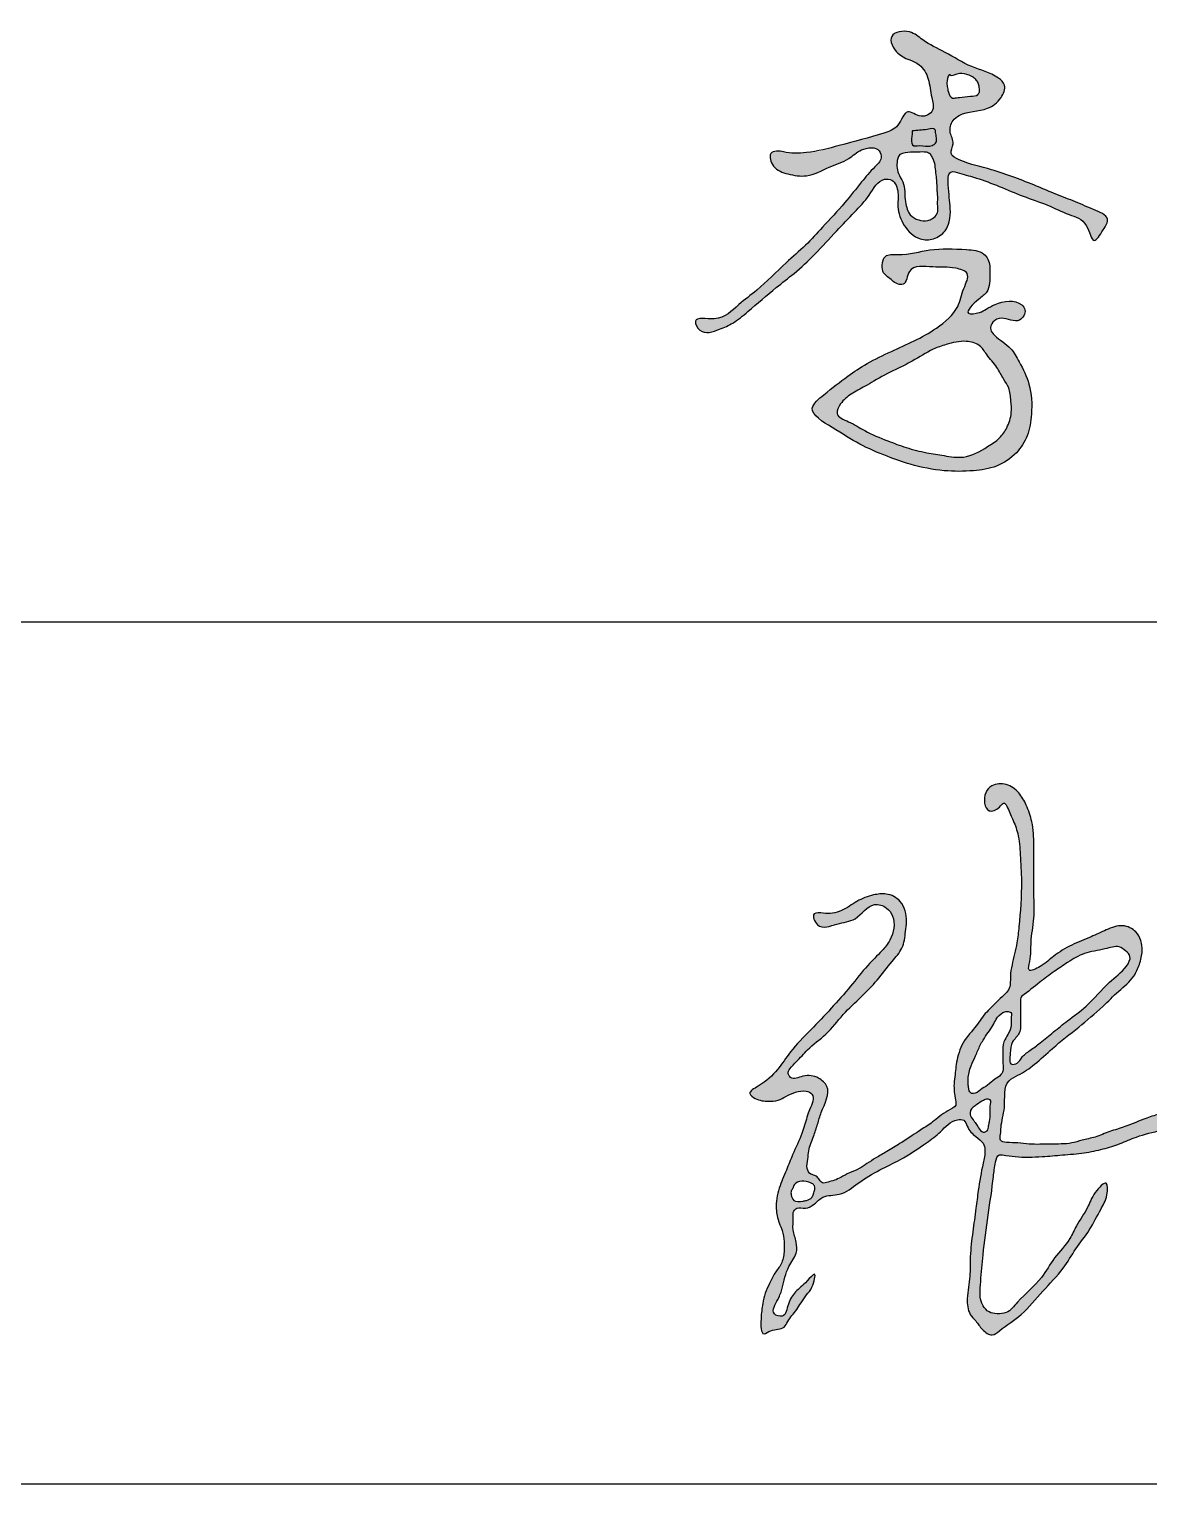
# Model space of a CAD drawing. Extents: x 30064 to 135164, y 17999 to 492668.
# Drawn here: x 130998 to 132297, y 335946 to 337633 of the extents above; entities that cross this region are included whole.
import ezdxf

# ---------------------------------------------------------------- set-up
doc = ezdxf.new("R2010")
doc.units = 0
doc.header["$LTSCALE"] = 1000
doc.header["$MEASUREMENT"] = 0
doc.layers.add('文字和字符', color=7, linetype='Continuous')

msp = doc.modelspace()

# ---------------------------------------------------------------- hatches: boundary and pattern name
at = {"layer": '文字和字符'}
h = msp.add_hatch(color=6, dxfattribs=at)
edge = h.paths.add_edge_path()
edge.add_spline(control_points=[(131873.2, 337491), (131873.5, 337491), (131910.1, 337487.7), (131940.3, 337500.2), (131978.7, 337508.9), (132008.1, 337518.5), (132014.9, 337544.2), (132032.2, 337528), (132050, 337538.2), (132043.7, 337556.8), (132043.2, 337574.5), (132030.7, 337597.2), (132006.4, 337598.6), (131991.7, 337628.7), (132020.8, 337633.3), (132037.3, 337617.5), (132062.8, 337606.3), (132090.5, 337588), (132116.4, 337582.6), (132132.9, 337567.8), (132125.6, 337551.1), (132107.2, 337536.7), (132083.7, 337539), (132068.2, 337526.7), (132065, 337513.2), (132072.7, 337501.5), (132064.6, 337487.8), (132087.5, 337476.4), (132110.9, 337472.2), (132141.3, 337461.3), (132165.2, 337452.2), (132187.3, 337442.5), (132210.3, 337433.9), (132229.2, 337425.4), (132254.1, 337415.6), (132243.8, 337400.2), (132231.9, 337379.6), (132226.3, 337411.7), (132203.1, 337417.9), (132179, 337430.2), (132151.1, 337439), (132124.5, 337450.8), (132099.2, 337460.2), (132082.1, 337465), (132064, 337470.4), (132064.1, 337445.9), (132067.4, 337429.8), (132067, 337410.7), (132060.8, 337397.4), (132048.1, 337388.6), (132028.3, 337388.6), (132011.9, 337404.2), (132004.7, 337425.2), (132007.6, 337443), (132002.6, 337458.8), (131983.8, 337460.5), (131973.3, 337439), (131954.9, 337420.3), (131933.1, 337397.6), (131911.2, 337372.8), (131887.5, 337350.9), (131860.4, 337330.2), (131837.6, 337310.4), (131816.2, 337292.2), (131798.1, 337284.6), (131778.1, 337277.1), (131766, 337300.9), (131801.7, 337292.9), (131819.1, 337313.1), (131848.3, 337333.8), (131871.8, 337359.3), (131899, 337381.7), (131920.7, 337406.1), (131943.2, 337429.7), (131962.4, 337454.3), (131976.1, 337470.9), (131988.2, 337481.8), (131984.3, 337497.8), (131962.6, 337495.2), (131948.3, 337480.6), (131924.9, 337473.6), (131902.7, 337460.7), (131878.8, 337464.6), (131862.3, 337470.2), (131851.9, 337492.8), (131873.1, 337491.1), (131873.2, 337491)], knot_values=[0, 0, 0, 0, 37.200114, 91.320491, 165.552277, 191.794321, 218.377312, 240.981666, 262.088012, 282.142005, 312.686531, 339.649791, 378.667629, 407.600467, 437.073636, 462.079158, 503.038538, 551.641933, 598.38254, 613.574993, 634.379376, 661.836336, 708.993627, 722.171326, 741.234276, 760.297225, 776.271776, 792.569008, 846.885535, 886.364067, 923.879172, 953.564578, 987.654437, 1022.983531, 1050.737693, 1069.313673, 1091.638002, 1119.125063, 1152.028231, 1189.926643, 1231.5094, 1273.175743, 1312.041059, 1340.553805, 1354.652933, 1375.412602, 1414.027671, 1435.47698, 1451.393633, 1473.994605, 1495.440379, 1528.930707, 1560.560192, 1583.420751, 1605.787661, 1617.314314, 1652.832859, 1689.166989, 1730.614602, 1782.406199, 1827.708188, 1864.317555, 1924.161807, 1954.751664, 1978.414961, 2009.901325, 2025.877661, 2056.206106, 2101.924511, 2138.940455, 2203.653812, 2245.874288, 2285.588792, 2339.12041, 2381.889891, 2414.291903, 2431.736174, 2443.518671, 2472.148613, 2496.841057, 2531.490224, 2570.411868, 2600.571575, 2626.813618, 2647.271258, 2667.490218, 2667.490218, 2667.490218, 2667.490218], degree=3, periodic=0)
edge = h.paths.add_edge_path(flags=16)
edge.add_spline(control_points=[(132008.4, 337487.8), (132008.5, 337487.9), (132020.5, 337491.1), (132029.4, 337490.1), (132037.6, 337491.3), (132044.2, 337488.7), (132046.3, 337483.9), (132049.1, 337478.5), (132049.6, 337470.8), (132050.8, 337462.5), (132051.5, 337454.3), (132051.4, 337447.4), (132052.7, 337439.3), (132051.8, 337431.9), (132052.7, 337424.4), (132051.8, 337418), (132046.7, 337413.6), (132039.3, 337410.4), (132029.9, 337411.6), (132020.4, 337416), (132016.7, 337424.7), (132014.2, 337433.8), (132014.3, 337444.6), (132012.7, 337456.3), (132006.3, 337464.8), (132004.5, 337474.2), (132005.4, 337481.3), (132006.3, 337485.4), (132008.3, 337487.8), (132008.4, 337487.8)], knot_values=[0, 0, 0, 0, 17.404746, 29.387846, 42.985867, 50.266335, 56.954161, 63.801774, 75.581128, 88.455483, 98.941086, 109.792245, 116.806441, 133.072793, 140.441564, 148.341049, 158.751059, 166.832285, 181.387675, 196.945751, 207.369773, 219.600317, 236.294444, 252.093415, 267.338386, 279.187562, 291.635416, 295.082405, 299.162326, 299.162326, 299.162326, 299.162326], degree=3, periodic=0)
edge = h.paths.add_edge_path(flags=16)
edge.add_spline(control_points=[(132066.5, 337580.1), (132066.6, 337580), (132077.3, 337581.9), (132084, 337581.7), (132091.5, 337579), (132095.7, 337575.7), (132099.1, 337571.9), (132100.2, 337566.8), (132101.4, 337561.8), (132098.4, 337555.5), (132088.4, 337555.7), (132080.6, 337554.3), (132073.8, 337553.7), (132067.9, 337552.1), (132064.1, 337559.7), (132063.7, 337566.8), (132061.7, 337572.9), (132066.5, 337580.1), (132066.5, 337580.1)], knot_values=[0, 0, 0, 0, 11.032394, 27.080246, 35.7167, 42.398017, 49.241922, 56.254438, 64.042896, 70.017142, 82.400073, 100.141744, 104.717416, 111.155207, 123.02071, 132.051492, 141.212423, 151.788927, 151.788927, 151.788927, 151.788927], degree=3, periodic=0)
h = msp.add_hatch(color=6, dxfattribs=at)
edge = h.paths.add_edge_path()
edge.add_spline(control_points=[(131999.4, 337341.7), (131999.5, 337341.6), (132018, 337330.8), (132015.9, 337362.1), (132048.8, 337355.8), (132067.4, 337358.1), (132091.7, 337351.2), (132080.4, 337330.3), (132076.8, 337307), (132044.5, 337279.6), (132006.8, 337263.4), (131971.4, 337246.9), (131945, 337229.1), (131925.6, 337213.6), (131897.1, 337190.4), (131934.5, 337168.8), (131959.8, 337152), (131991.7, 337138.2), (132023.9, 337126.8), (132057.7, 337120), (132091.5, 337120.2), (132121.2, 337124.6), (132143.7, 337139.7), (132157.9, 337161.8), (132162.3, 337189.7), (132160.8, 337220), (132148.5, 337244.4), (132136.9, 337265.8), (132121.8, 337273.5), (132112.2, 337284.7), (132115.6, 337295), (132129.6, 337300.9), (132145.9, 337289.4), (132156, 337306), (132144.7, 337320.8), (132123.9, 337317.3), (132109.1, 337309), (132100.4, 337303.6), (132079.7, 337300.9), (132098.6, 337319.9), (132112.7, 337328.9), (132112.9, 337348.7), (132112.9, 337364.2), (132103.1, 337376.5), (132077.7, 337378.2), (132044.1, 337379.8), (132015.6, 337369.9), (131990.4, 337373.3), (131987.5, 337359.8), (131987.7, 337349.4), (131999.3, 337341.7), (131999.4, 337341.7)], knot_values=[0, 0, 0, 0, 18.772704, 41.477809, 80.044627, 116.802218, 137.16377, 161.475231, 192.122008, 241.084265, 322.841358, 366.476474, 403.599349, 452.266279, 480.822437, 525.281218, 577.345985, 625.678179, 664.966098, 720.530015, 767.556127, 805.470545, 843.947055, 876.303707, 911.805465, 960.132454, 999.3713, 1024.963912, 1058.777917, 1069.239579, 1081.911788, 1097.237565, 1126.410668, 1144.842947, 1154.50106, 1197.467328, 1213.824352, 1225.506518, 1243.541639, 1270.934025, 1289.010321, 1319.830534, 1342.259698, 1352.785688, 1381.704372, 1440.604971, 1492.626113, 1513.017666, 1528.122336, 1540.553544, 1559.179396, 1559.179396, 1559.179396, 1559.179396], degree=3, periodic=0)
edge = h.paths.add_edge_path(flags=16)
edge.add_spline(control_points=[(131978, 337224.9), (131978.3, 337225), (132004, 337239.3), (132024.1, 337248), (132043.1, 337261.2), (132064.3, 337268.4), (132082.5, 337272.8), (132101.2, 337268.4), (132109.8, 337253.9), (132120.9, 337242.4), (132127.7, 337228.3), (132136.1, 337216.6), (132137.1, 337202.6), (132138.5, 337186.9), (132133.7, 337171.6), (132124, 337157.7), (132106.4, 337146.6), (132085.2, 337134.1), (132060.2, 337138.6), (132038.2, 337142), (132016.1, 337147.4), (131992.5, 337156.4), (131969, 337165.9), (131952, 337177.3), (131931.7, 337184.8), (131940, 337201.1), (131952.6, 337211), (131963.7, 337216.2), (131977.9, 337224.8), (131978, 337224.9)], knot_values=[0, 0, 0, 0, 40.204211, 70.058468, 108.464216, 130.884004, 163.643923, 185.732296, 204.334618, 231.03456, 252.428664, 268.982791, 289.824735, 309.33459, 334.505674, 354.736006, 378.254387, 420.802499, 451.909656, 480.365956, 514.245068, 545.922498, 586.383232, 616.269524, 639.057016, 655.457897, 678.34596, 704.341019, 720.45671, 720.45671, 720.45671, 720.45671], degree=3, periodic=0)
h = msp.add_hatch(color=6, dxfattribs=at)
edge = h.paths.add_edge_path()
edge.add_spline(control_points=[(131919.3, 336607.8), (131919.5, 336607.7), (131944.4, 336608.9), (131957.2, 336622.5), (131975.9, 336629.2), (131993.7, 336631.6), (132012.6, 336622), (132017.1, 336602.2), (132014.6, 336584), (132012.7, 336566.6), (131997.1, 336549.8), (131982.8, 336530.2), (131963.4, 336510), (131941.6, 336491), (131924.4, 336466.8), (131902.5, 336452.5), (131890.5, 336437), (131881.6, 336429.4), (131877.8, 336422.1), (131883.3, 336413.5), (131897.6, 336420.9), (131913, 336419), (131930.4, 336403), (131918, 336381.7), (131913, 336363), (131908.1, 336348.1), (131902.1, 336335), (131902.1, 336322.2), (131899.2, 336312.7), (131904.2, 336304.4), (131911.5, 336303.8), (131914.9, 336299), (131918.7, 336293.8), (131925.6, 336296.5), (131932.6, 336297.7), (131940.7, 336302.1), (131949.9, 336307.2), (131961, 336310.7), (131970.5, 336317.9), (131981.2, 336324.4), (131994.2, 336332.1), (132008.3, 336340.5), (132021.4, 336349), (132033.7, 336357.5), (132048.4, 336366.4), (132059.4, 336377.4), (132075.1, 336383.4), (132072, 336394.2), (132071.2, 336402.8), (132071, 336413), (132072.8, 336422.7), (132073.4, 336433.1), (132076, 336443.6), (132081.1, 336459.3), (132094.8, 336473.6), (132106.6, 336491.6), (132119.2, 336503.2), (132128, 336512.4), (132137.3, 336520.3), (132135.9, 336534.2), (132139.1, 336552), (132144.5, 336571), (132147.4, 336603.5), (132150.6, 336637.6), (132147.9, 336673.8), (132146.8, 336698.1), (132140.3, 336714.7), (132135.3, 336725), (132130.2, 336740), (132123, 336728.1), (132106.9, 336722.4), (132104.3, 336746), (132115.9, 336757.9), (132132.8, 336759.1), (132147.2, 336748.4), (132156, 336732.3), (132163, 336711.9), (132163.9, 336691.6), (132163.8, 336672.4), (132163.9, 336653.5), (132163.5, 336629.5), (132165.1, 336602.2), (132159.5, 336575.2), (132161.1, 336557.8), (132155.4, 336537.7), (132175.6, 336547.9), (132186.9, 336559), (132207.7, 336571.8), (132228.8, 336579.5), (132247.7, 336588.7), (132265.9, 336596), (132286, 336586.6), (132291.1, 336566.3), (132286.7, 336548.9), (132279.3, 336531.3), (132261.5, 336517.6), (132241.5, 336496.8), (132215.3, 336475.1), (132188, 336454.1), (132166.2, 336433), (132149.3, 336421.3), (132127.3, 336411.6), (132132.3, 336384.1), (132125.5, 336364.4), (132125.5, 336352.2), (132123.3, 336343.2), (132134.8, 336341.4), (132145, 336341.8), (132162.4, 336339.2), (132183, 336340.6), (132203.9, 336339.6), (132220.6, 336345.1), (132235.8, 336347.9), (132251.8, 336355.1), (132272.4, 336360.5), (132291.4, 336369.9), (132310.1, 336375), (132325.2, 336383.1), (132337.2, 336385.4), (132353.7, 336397.6), (132347.5, 336372.4), (132332.4, 336363.5), (132308.5, 336354.9), (132285.5, 336350.3), (132263.9, 336340.3), (132243.7, 336333.9), (132221.3, 336329.4), (132197.6, 336327.6), (132171.1, 336325.2), (132147.3, 336324.4), (132131.6, 336327), (132121.6, 336328.2), (132118.3, 336315.7), (132114.7, 336279.9), (132106.1, 336230.8), (132102.4, 336182.2), (132099.7, 336157), (132111.3, 336144.5), (132121.5, 336142.9), (132134.7, 336143.9), (132149.5, 336163.4), (132171.5, 336180.8), (132187.1, 336209.2), (132204.7, 336226.5), (132213.8, 336247.9), (132226.7, 336265.2), (132231.7, 336281.7), (132250.2, 336301.5), (132249.1, 336277.3), (132240, 336262.5), (132229, 336239.8), (132211.9, 336219), (132197.2, 336192.8), (132173.4, 336169.8), (132151.5, 336141.8), (132130.1, 336129.2), (132114.8, 336115.8), (132103.2, 336124.9), (132097.5, 336134.4), (132087.2, 336144.3), (132085.6, 336163.9), (132090.2, 336185.6), (132089.6, 336211.7), (132092.8, 336237.9), (132096.4, 336263.3), (132099.6, 336290), (132103.4, 336312.4), (132108, 336330.6), (132105.4, 336342.7), (132094.8, 336349.2), (132087.1, 336357.6), (132083.7, 336368.9), (132068.4, 336368.8), (132056.9, 336354.4), (132035.2, 336338.4), (132012, 336323), (131984, 336309.9), (131960.9, 336296.2), (131941.2, 336279.5), (131920, 336281.6), (131909.9, 336270.4), (131899.6, 336264), (131889.9, 336267.7), (131884.1, 336261.8), (131885.1, 336252.5), (131883.3, 336240.3), (131888.7, 336227.2), (131889.5, 336211.5), (131876.3, 336196.5), (131873.5, 336176.3), (131867.6, 336159.8), (131856.7, 336143.6), (131876.3, 336137.5), (131877.8, 336156.2), (131887.5, 336170.1), (131898.1, 336177.5), (131912.7, 336195.3), (131907.5, 336173.3), (131900, 336165.6), (131893.9, 336156.5), (131889.1, 336148.1), (131883.1, 336141.4), (131878.3, 336134.8), (131873.3, 336124), (131860.9, 336126.7), (131846.9, 336115.4), (131846.9, 336140.1), (131848.9, 336152.8), (131851.6, 336167.5), (131857.7, 336178.6), (131862.7, 336190.5), (131871.9, 336201), (131874.4, 336214.3), (131874.2, 336227.3), (131872.8, 336238.9), (131867.2, 336250.8), (131863.4, 336267.5), (131867.3, 336288.9), (131876.7, 336308.7), (131884.5, 336330.3), (131894.7, 336349.9), (131899.3, 336368), (131903.6, 336380.6), (131908.1, 336388.6), (131907.9, 336398.9), (131893.5, 336404), (131880.2, 336397.5), (131866.9, 336390.2), (131854.1, 336389.2), (131843.3, 336390.7), (131830.2, 336399.9), (131862.6, 336415.9), (131875, 336442.4), (131913.3, 336480.9), (131943.6, 336513.2), (131968.9, 336545.7), (131985.9, 336562.1), (132000.3, 336579.2), (132004.1, 336600.3), (131993.2, 336615.6), (131973.2, 336621.7), (131959.5, 336598.2), (131935.4, 336597.2), (131915.1, 336586.2), (131902.6, 336610), (131919.2, 336607.8), (131919.3, 336607.8)], knot_values=[0, 0, 0, 0, 29.830329, 58.917813, 87.403057, 108.106156, 133.178165, 167.21185, 183.493575, 210.674955, 237.313626, 275.867732, 312.375317, 353.761043, 395.875537, 434.582879, 460.669761, 476.274997, 484.417806, 491.620343, 511.676156, 536.924503, 555.692553, 598.362356, 618.348177, 639.189191, 663.45492, 677.063063, 692.317653, 702.959274, 711.943659, 720.14469, 726.927846, 735.80548, 746.57076, 757.657127, 773.391329, 790.76732, 805.441898, 822.594095, 842.866694, 868.323001, 891.127033, 907.573393, 930.634575, 961.258613, 976.688727, 988.002723, 1001.170801, 1014.557807, 1029.617846, 1042.133039, 1057.768168, 1075.005198, 1109.99381, 1138.042246, 1164.89526, 1180.29965, 1191.874738, 1213.241442, 1232.349281, 1268.725268, 1294.322921, 1368.395782, 1410.724556, 1445.044845, 1469.944393, 1480.867815, 1499.328512, 1508.741629, 1526.286567, 1555.649157, 1570.573337, 1593.98259, 1617.984445, 1641.382666, 1669.439815, 1707.291974, 1725.035697, 1749.43332, 1786.029801, 1824.844218, 1863.911625, 1895.042411, 1908.396405, 1926.997455, 1954.733646, 1988.605585, 2022.407336, 2049.221687, 2076.673409, 2100.00089, 2131.565175, 2154.184674, 2175.023051, 2209.537897, 2244.846276, 2295.987218, 2350.394106, 2388.904508, 2420.906973, 2437.842954, 2481.538585, 2513.67034, 2525.068719, 2534.685067, 2544.923321, 2563.314623, 2581.768155, 2615.884833, 2650.046285, 2667.232328, 2688.872495, 2714.057646, 2739.784309, 2777.467879, 2801.534699, 2820.718126, 2846.219989, 2860.698517, 2879.243585, 2912.659008, 2940.608915, 2982.423161, 3010.685784, 3039.178412, 3070.401495, 3105.567192, 3138.040416, 3181.77967, 3202.070017, 3207.318711, 3220.228211, 3244.089956, 3371.102495, 3414.225609, 3453.462193, 3467.26996, 3480.300078, 3495.079726, 3519.973063, 3575.220664, 3613.131208, 3652.775903, 3675.917744, 3710.071084, 3737.577823, 3760.456026, 3779.026476, 3804.406012, 3842.427404, 3879.53793, 3916.903526, 3966.451123, 4017.131972, 4061.072175, 4074.638395, 4092.565028, 4109.947309, 4123.823044, 4149.665691, 4185.989873, 4217.238435, 4257.446297, 4295.790415, 4324.39685, 4369.00823, 4390.680082, 4401.809145, 4417.703641, 4439.204356, 4450.588858, 4460.404255, 4494.065203, 4522.530802, 4573.458554, 4609.521342, 4650.912748, 4685.917862, 4712.736046, 4730.120946, 4746.286022, 4759.95949, 4766.863435, 4776.672561, 4797.16942, 4817.291784, 4834.860476, 4859.323634, 4896.066848, 4914.918931, 4939.065769, 4952.349318, 4974.17708, 4996.946, 5022.500289, 5038.394722, 5059.260572, 5074.696393, 5090.132213, 5102.860644, 5115.363234, 5127.279907, 5137.839505, 5160.110254, 5171.91017, 5195.838718, 5221.384366, 5238.430758, 5255.298426, 5274.238989, 5291.838335, 5311.960699, 5328.55338, 5346.364767, 5359.960569, 5382.934513, 5416.477261, 5448.016954, 5474.30002, 5511.880375, 5539.40652, 5552.058861, 5566.94274, 5578.03298, 5588.729847, 5622.382906, 5636.081831, 5651.985781, 5673.57334, 5685.092373, 5703.046221, 5778.830378, 5827.289368, 5921.873186, 5965.463367, 5998.231583, 6019.778213, 6058.791881, 6074.951846, 6095.085564, 6133.666904, 6164.015928, 6195.290173, 6213.346315, 6227.672688, 6227.672688, 6227.672688, 6227.672688], degree=3, periodic=0)
edge = h.paths.add_edge_path(flags=16)
edge.add_spline(control_points=[(132127.9, 336492.7), (132127.8, 336492.7), (132119, 336485.3), (132116.6, 336477.2), (132110.4, 336469.3), (132105.7, 336461.8), (132100.3, 336452.9), (132096.6, 336442.5), (132091.2, 336432.5), (132088.6, 336423.4), (132087.4, 336416.3), (132087.5, 336409.9), (132088, 336404.5), (132089.5, 336399.7), (132095.8, 336397.5), (132101.8, 336403.9), (132110.6, 336408.1), (132117.6, 336415.3), (132125.6, 336419.3), (132128.9, 336426.5), (132127.4, 336434.9), (132128.3, 336445.5), (132127.4, 336457.9), (132134.2, 336467.5), (132138.2, 336476.8), (132136.8, 336485), (132138.8, 336493.1), (132133, 336494.5), (132128, 336492.8), (132127.9, 336492.7)], knot_values=[0, 0, 0, 0, 15.16178, 26.885115, 40.319645, 54.966413, 64.568744, 83.231373, 100.644648, 111.873825, 122.261764, 130.597594, 138.137919, 145.255344, 149.904189, 163.057972, 176.277051, 191.533217, 204.002706, 212.709306, 222.244258, 238.518955, 257.638434, 271.136509, 286.704711, 297.422187, 307.353728, 313.519692, 320.456367, 320.456367, 320.456367, 320.456367], degree=3, periodic=0)
edge = h.paths.add_edge_path(flags=16)
edge.add_spline(control_points=[(132150, 336511.6), (132150.3, 336511.8), (132171.7, 336528.5), (132186.2, 336539.6), (132203.9, 336551.4), (132222.7, 336563.1), (132243.4, 336564.5), (132260.9, 336571.4), (132270.1, 336564.4), (132277.9, 336557), (132268.2, 336540.6), (132247.9, 336526.8), (132228.2, 336501.3), (132204.5, 336484.6), (132186.8, 336470.3), (132172.5, 336458.4), (132160, 336449), (132149.9, 336442), (132146, 336433.6), (132134.4, 336430.7), (132137.1, 336446.8), (132137, 336458.8), (132149.6, 336468.5), (132148, 336481.9), (132148.1, 336493.1), (132148.6, 336501.3), (132147.6, 336507), (132150, 336511.6), (132150, 336511.6)], knot_values=[0, 0, 0, 0, 36.430419, 65.187197, 91.419752, 121.899033, 155.898168, 179.129599, 191.187594, 202.563458, 218.937757, 256.902618, 310.337733, 348.658026, 377.380118, 405.122206, 425.745844, 443.117225, 454.890005, 463.601594, 481.231921, 499.962837, 517.902498, 538.606138, 551.160941, 565.957672, 570.889886, 577.866804, 577.866804, 577.866804, 577.866804], degree=3, periodic=0)
edge = h.paths.add_edge_path(flags=16)
edge.add_spline(control_points=[(132089.9, 336376.5), (132089.9, 336376.6), (132095.7, 336386.2), (132102.2, 336388.7), (132107.4, 336392.2), (132115.2, 336392.6), (132112.6, 336383.1), (132113.7, 336375.5), (132112.7, 336367.6), (132111.1, 336361.1), (132110.8, 336355.8), (132106.7, 336353.5), (132101.9, 336354.9), (132099, 336360), (132095.9, 336364.6), (132092.9, 336369.4), (132089.3, 336371.5), (132089.9, 336376.5), (132089.9, 336376.5)], knot_values=[0, 0, 0, 0, 13.966431, 26.642221, 32.867363, 40.668687, 50.865474, 62.813241, 75.541774, 82.709236, 91.158043, 95.563358, 100.25464, 110.515602, 118.401257, 123.681007, 133.675528, 136.491121, 136.491121, 136.491121, 136.491121], degree=3, periodic=0)
edge = h.paths.add_edge_path(flags=16)
edge.add_spline(control_points=[(131884.4, 336289.6), (131884.5, 336289.7), (131890, 336299.2), (131898.4, 336296.8), (131904.8, 336295.3), (131909.6, 336292.7), (131910.2, 336287.2), (131908, 336282.8), (131906.4, 336277.1), (131901, 336274.7), (131894.1, 336273.8), (131884.6, 336272), (131882.6, 336280.8), (131881.5, 336285.3), (131884.4, 336289.5), (131884.4, 336289.6)], knot_values=[0, 0, 0, 0, 11.122688, 25.410392, 33.76565, 39.259742, 46.34399, 54.032835, 60.099225, 69.754386, 75.753906, 90.734986, 100.54138, 106.793197, 112.698594, 112.698594, 112.698594, 112.698594], degree=3, periodic=0)

# ---------------------------------------------------------------- linework, layer by layer
for p, q in [((126164.2, 336945.9), (134164.2, 336945.9)), ((126164.2, 335945.9), (134164.2, 335945.9))]:
    msp.add_line(p, q)
at = {"layer": '文字和字符', "color": 6}
for points, start_tangent, end_tangent in [([(131873.2, 337491), (131900, 337490), (131938.1, 337498.2), (131989.7, 337512.6), (132006.1, 337521.9), (132017.5, 337537.4), (132032.9, 337532.2), (132046.3, 337539.4), (132045.3, 337553.8), (132041.2, 337575.4), (132030.9, 337591.9), (132006.1, 337605.3), (131998.9, 337624.9), (132019.5, 337630), (132035, 337620.8), (132060.8, 337606.3), (132091.7, 337589.9), (132122.6, 337576.5), (132129.8, 337568.2), (132125.7, 337553.8), (132110.2, 337541.5), (132077.2, 337533.2), (132070, 337527.1), (132066.9, 337513.7), (132070, 337500.3), (132068, 337489), (132077.2, 337481.8), (132114.6, 337470.2), (132141.6, 337461.1), (132166.8, 337451.3), (132186.5, 337443), (132209.4, 337434), (132232.8, 337424.1), (132249.3, 337412.8), (132244.2, 337400.4), (132233.8, 337388.1), (132224.6, 337405.6), (132204.6, 337418.3), (132179.5, 337429.1), (132151.4, 337439.5), (132123.6, 337450.9), (132097.3, 337460.5), (132077.6, 337466.3), (132067.5, 337467.5), (132064.4, 337452.8), (132066.9, 337425.1), (132065.7, 337409.7), (132060.8, 337399.4), (132047.4, 337390.1), (132031.9, 337390.1), (132013.4, 337405.6), (132006.1, 337427.2), (132006.1, 337443.7), (131998.9, 337458.1), (131990.7, 337459.1), (131972.8, 337440.8), (131955.7, 337421), (131935.1, 337399.4), (131909.6, 337372.1), (131885.6, 337350), (131865, 337333.5), (131832, 337305.7), (131814.5, 337292.3), (131799.1, 337285.1), (131776.4, 337284.1), (131771.2, 337294.4), (131792.9, 337297.4), (131821.5, 337313.7), (131842.3, 337330.4), (131876.3, 337362.3), (131898.9, 337382.7), (131918.6, 337403.5), (131944.5, 337432.1), (131963.9, 337456), (131979.4, 337473.5), (131986.6, 337483.8), (131984.5, 337492), (131963.9, 337493.1), (131949.1, 337483.2), (131926.3, 337473), (131900, 337463.2), (131878.4, 337465.3), (131861.9, 337474.5), (131858.8, 337489), (131873.2, 337491)], (0.971288, -0.237905), (0.971288, -0.237905)), ([(132066.5, 337580.1), (132074.4, 337581.2), (132085.9, 337580.8), (132091.7, 337578.5), (132095.6, 337575.6), (132098.7, 337571.8), (132100.2, 337567), (132100.8, 337561.4), (132098.9, 337557.5), (132090.2, 337555.4), (132077.5, 337554.1), (132074.2, 337553.7), (132069.6, 337553.3), (132064.6, 337560.2), (132063.4, 337566.6), (132063.1, 337573.2), (132066.5, 337580.1)], (0.61273, -0.790293), (0.61273, -0.790293)), ([(132023, 337515.4), (132031.1, 337515.9), (132039.9, 337517), (132047.1, 337517.8), (132048.7, 337517.2), (132049.8, 337513.5), (132050.8, 337507.1), (132050.4, 337502.1), (132047, 337498.9), (132041.4, 337497.6), (132028.3, 337498.1), (132024.4, 337498.1), (132021.8, 337505.5), (132022.6, 337510.9), (132022.7, 337513.7), (132023, 337515.4)], (0.999939, 0.01108), (0.999939, 0.01108)), ([(132008.4, 337487.8), (132020.7, 337490.4), (132029.3, 337490.5), (132039.1, 337490.4), (132043.8, 337488.1), (132046.3, 337484), (132048.3, 337479.5), (132049.7, 337471.1), (132050.8, 337461.9), (132051.4, 337454.4), (132051.7, 337446.5), (132052.2, 337441.5), (132052.2, 337429.8), (132052.5, 337424.5), (132051.4, 337418.9), (132046.1, 337413.6), (132040.7, 337411.4), (132030.2, 337412.1), (132020.5, 337417.7), (132017, 337424.3), (132014.8, 337432.9), (132014, 337444.9), (132011.7, 337456), (132006.7, 337465.8), (132005, 337474.2), (132005.9, 337483.1), (132006.7, 337485.4), (132008.4, 337487.8)], (0.909237, 0.416279), (0.909237, 0.416279)), ([(131999.4, 337341.7), (132012.2, 337337.4), (132019.4, 337352.1), (132046.6, 337357.5), (132073.1, 337355.9), (132086.4, 337349.7), (132082.6, 337332.6), (132075.5, 337311.7), (132050.7, 337286.5), (131998.5, 337259.4), (131970.3, 337245.4), (131947.9, 337230.7), (131920.2, 337209.2), (131906.8, 337193.7), (131929.7, 337171.3), (131961.9, 337152), (131993.7, 337137.8), (132020.5, 337128.6), (132059.8, 337121.1), (132093.7, 337121.1), (132120.5, 337126.5), (132143.5, 337142), (132156, 337161.7), (132161, 337186.7), (132158.1, 337221.5), (132146.8, 337247.4), (132136.8, 337262.8), (132118, 337278.3), (132113.8, 337284.6), (132116.3, 337293.4), (132126.3, 337298), (132147.2, 337295.9), (132153.5, 337307.6), (132149.7, 337313.4), (132118.8, 337313.9), (132108.3, 337308.4), (132100.8, 337304.7), (132087.8, 337303.8), (132099.5, 337319.7), (132109.2, 337328.5), (132112.9, 337350.4), (132110.5, 337366.4), (132105.8, 337372.3), (132085.6, 337377.6), (132043.2, 337377.2), (132006.1, 337371.8), (131991.5, 337369.7), (131987.8, 337359.5), (131989.5, 337350.7), (131999.4, 337341.7)], (0.708393, -0.705818), (0.708393, -0.705818)), ([(131978, 337224.9), (132003.6, 337238.6), (132022.8, 337248.2), (132046.9, 337261.9), (132062.1, 337267.4), (132085.4, 337271.1), (132100.5, 337266.3), (132109.1, 337256), (132120.9, 337240.8), (132128.7, 337227.5), (132134.6, 337217.1), (132137.2, 337202.3), (132137.6, 337188.3), (132132.4, 337170.9), (132123.9, 337159.1), (132110.2, 337149.1), (132082, 337136.9), (132059.7, 337138.6), (132039.5, 337142), (132015.8, 337148), (131994.3, 337155.7), (131967.7, 337167.6), (131948.8, 337177.9), (131935.5, 337187.5), (131939.6, 337198.6), (131951.8, 337209.7), (131968, 337219), (131978, 337224.9)], (0.864918, 0.501914), (0.864918, 0.501914)), ([(131919.3, 336607.8), (131940.6, 336610.9), (131958.6, 336621.6), (131977.8, 336629), (131992.6, 336630.1), (132008.6, 336621.6), (132016, 336598.2), (132015, 336586.5), (132010.7, 336567.4), (131999.4, 336551.9), (131982, 336530.2), (131963.9, 336511.1), (131942.6, 336490.3), (131922.5, 336467.5), (131901.2, 336449.5), (131888.5, 336435.7), (131880.8, 336427.4), (131878.9, 336421.9), (131881.5, 336417.4), (131895.9, 336418.7), (131914, 336416.5), (131923.6, 336407), (131917.2, 336376.9), (131912.9, 336363.1), (131908.1, 336348.9), (131902.6, 336332.3), (131901.6, 336322.6), (131900.8, 336311.6), (131905.1, 336305.3), (131911.1, 336303), (131915.2, 336298.6), (131918.6, 336295.2), (131925, 336296.1), (131932.5, 336298.1), (131939.7, 336301.5), (131949.8, 336306.7), (131961.3, 336311.6), (131970.1, 336317.4), (131980.6, 336324), (131993.1, 336331.5), (132008.8, 336341), (132022.6, 336349.9), (132032.5, 336356.5), (132046.3, 336365.7), (132064.1, 336378.7), (132073.1, 336385.3), (132072.5, 336393.5), (132071.3, 336402.9), (132071.3, 336412.5), (132072.7, 336423.3), (132073.6, 336432.3), (132076.1, 336443.3), (132080.3, 336454.9), (132095.3, 336475.3), (132107.5, 336491.4), (132121, 336505.2), (132128.9, 336513), (132134.5, 336519.1), (132136.6, 336534.4), (132138.5, 336548), (132144.2, 336573.6), (132146.4, 336591.9), (132149.4, 336645.2), (132148, 336675.7), (132145.1, 336700.3), (132139, 336717.2), (132135.8, 336724.4), (132128.6, 336735.5), (132123.9, 336730.8), (132111.9, 336726.8), (132107.9, 336747.5), (132115.1, 336755.5), (132131.8, 336757.1), (132146.2, 336747.5), (132155, 336733.1), (132161.4, 336714), (132163.8, 336686.8), (132163.8, 336674), (132163.8, 336656.4), (132163.8, 336630.1), (132163.8, 336602.1), (132160.6, 336574.1), (132159, 336551.7), (132158.2, 336542.1), (132171, 336546.1), (132187, 336558.1), (132207.8, 336570.9), (132230.2, 336580.5), (132247.8, 336588.5), (132267, 336593.3), (132282.2, 336586.1), (132289.4, 336564.5), (132286.2, 336548.5), (132279.8, 336535), (132262.2, 336517.4), (132243.8, 336499.8), (132215.8, 336475.8), (132185.4, 336451), (132164.6, 336432.7), (132145.4, 336419.9), (132135, 336413.5), (132129.6, 336382.5), (132125.7, 336359.6), (132125.1, 336351.4), (132125.1, 336344.5), (132132, 336342), (132145.3, 336341.4), (132158.5, 336340.1), (132183.1, 336340.1), (132207.7, 336341.4), (132219.7, 336344.5), (132234.8, 336348.3), (132251.8, 336354.6), (132269.5, 336360.3), (132294.7, 336370.3), (132311.1, 336376), (132323.7, 336381.7), (132340.7, 336388.6), (132350.1, 336393), (132348.3, 336379.8), (132330.6, 336363.4), (132311.7, 336356.5), (132282.7, 336348.3), (132263.8, 336340.7), (132244.2, 336334.4), (132222.2, 336330), (132197, 336327.5), (132173.6, 336325.6), (132142.1, 336325.6), (132127.6, 336327.5), (132123.8, 336327.5), (132119.4, 336319.3), (132116.9, 336302.3), (132104.9, 336211.6), (132102.1, 336180.6), (132104.9, 336152.5), (132111.9, 336145.4), (132121.1, 336143.3), (132131.6, 336144.7), (132145, 336156.7), (132172.5, 336185.5), (132187.9, 336208), (132205.5, 336230.6), (132213.3, 336245.3), (132226, 336266.4), (132235.1, 336284), (132247.8, 336294.6), (132248.5, 336281.2), (132241.4, 336264.3), (132228.1, 336240.4), (132212.6, 336218.6), (132197.8, 336196.1), (132174.1, 336169.3), (132149.2, 336142.6), (132123.9, 336123.6), (132115.5, 336118.7), (132104.2, 336125), (132096.4, 336134.9), (132090.1, 336142.6), (132086.6, 336160.9), (132089.4, 336186.9), (132090.1, 336209.4), (132092.9, 336238.3), (132096.6, 336265.7), (132099.3, 336286.1), (132104.9, 336317.8), (132107, 336333.2), (132104.9, 336341), (132096.4, 336348.7), (132086.6, 336360.7), (132082.4, 336367.7), (132075.3, 336368.4), (132055.5, 336354.4), (132039.4, 336341.7), (132008.5, 336322), (131985.3, 336310.1), (131959.9, 336294.6), (131938.1, 336281.9), (131919.1, 336278.4), (131909.2, 336270.6), (131898.7, 336265.7), (131888.8, 336265.7), (131885.3, 336262.2), (131884.6, 336255.2), (131884.6, 336240.4), (131888.1, 336226.3), (131888.1, 336213.7), (131879.7, 336198.2), (131871.9, 336172.9), (131867, 336160.2), (131862.8, 336143.3), (131871.9, 336140.5), (131879, 336154.6), (131887.4, 336168.7), (131900.8, 336181.3), (131909.2, 336189.1), (131906.4, 336174.3), (131900.1, 336165.1), (131893.7, 336156), (131888.8, 336148.3), (131883.2, 336141.2), (131878.3, 336134.2), (131874, 336127.9), (131858.5, 336123.6), (131850.8, 336120.1), (131847.3, 336137), (131849.4, 336155.3), (131852.2, 336167.2), (131857.3, 336178.3), (131863.5, 336190.5), (131870.5, 336201), (131874, 336215.1), (131874, 336227), (131871.9, 336239.7), (131868.4, 336248.8), (131864.9, 336265), (131868.4, 336288.9), (131876.8, 336310), (131883.9, 336327.6), (131894.7, 336352.4), (131900.6, 336371.4), (131903.6, 336380), (131907.5, 336390), (131906.4, 336397.9), (131899.5, 336401.4), (131876.1, 336395.2), (131867.1, 336391), (131855.7, 336389.7), (131840.6, 336393.1), (131834.4, 336398.6), (131844, 336407.2), (131881.5, 336447), (131905, 336472.7), (131951, 336523.1), (131971.1, 336547.2), (131987.5, 336564.3), (131996.8, 336576.7), (131999.9, 336604.6), (131992.9, 336613.9), (131978.9, 336617.8), (131956.4, 336601.5), (131935.4, 336595.3), (131912.9, 336594.5), (131909, 336607), (131919.3, 336607.8)], (0.984905, -0.173097), (0.984905, -0.173097)), ([(132150, 336511.6), (132170.8, 336527.7), (132187.3, 336540.1), (132203, 336550.7), (132222.4, 336561.1), (132246.3, 336566.4), (132262.9, 336568.7), (132270.3, 336564.1), (132275.3, 336557.6), (132271.2, 336546.6), (132251.4, 336527.7), (132224.5, 336500.1), (132202.8, 336483), (132186.7, 336470.1), (132171.1, 336457.5), (132159.2, 336448.6), (132149.8, 336440.4), (132144.3, 336433.9), (132138.2, 336432.6), (132136.5, 336445.2), (132139.1, 336458.5), (132146.9, 336468.8), (132148.2, 336483.7), (132148.2, 336492.7), (132148.2, 336503.4), (132148.2, 336506.9), (132150, 336511.6)], (0.790786, 0.612093), (0.790786, 0.612093)), ([(132127.9, 336492.7), (132120.2, 336485), (132116.2, 336477.6), (132110.8, 336469.6), (132105, 336460.7), (132101.6, 336454.7), (132096.2, 336442.4), (132091, 336430.9), (132088.7, 336423.2), (132087.6, 336415.8), (132087.6, 336409.8), (132088.2, 336404.4), (132090.4, 336399.8), (132093.6, 336398.6), (132101.9, 336403.2), (132109.9, 336408.3), (132118.5, 336415.2), (132125.6, 336420.6), (132128.2, 336426.4), (132127.9, 336433.2), (132127.9, 336445), (132129.1, 336458.7), (132133.7, 336467.3), (132137.4, 336477.9), (132137.4, 336485.6), (132137.1, 336492.7), (132132.8, 336493.9), (132127.9, 336492.7)], (-0.840213, -0.542256), (-0.840213, -0.542256)), ([(132089.9, 336376.5), (132095.8, 336384.6), (132103.4, 336389.7), (132107.5, 336391.7), (132113.1, 336391.4), (132113.3, 336384.1), (132113.3, 336375.5), (132112.3, 336366.4), (132111.3, 336361.3), (132109.5, 336355.5), (132106.7, 336354), (132103.4, 336354.7), (132098.7, 336360.4), (132095.6, 336365.1), (132093.4, 336368.3), (132089.8, 336374.5), (132089.9, 336376.5)], (-0.111358, 0.99378), (-0.111358, 0.99378)), ([(131884.4, 336289.6), (131889.5, 336295.8), (131899.7, 336296.6), (131905.5, 336294.8), (131908.7, 336292.6), (131909.7, 336287.6), (131908, 336282.3), (131906.2, 336278.3), (131900.2, 336274.8), (131896, 336274), (131885.2, 336274.8), (131882.4, 336281.3), (131882.4, 336285.8), (131884.4, 336289.6)], (0.091716, 0.995785), (0.091716, 0.995785))]:
    msp.add_spline(points, degree=3, dxfattribs=dict(at, start_tangent=start_tangent, end_tangent=end_tangent))

doc.saveas('drawing.dxf')
